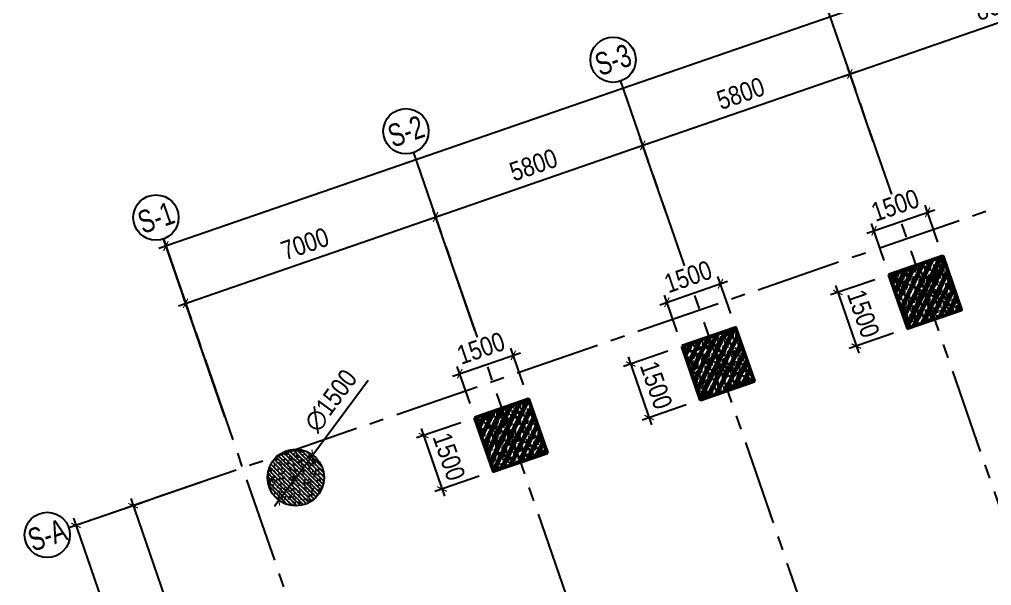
# Model space of a CAD drawing. Header units: millimetres. Extents: x -1534340 to 1713810, y -1348191 to 1114081.
# Drawn here: x 867665 to 893395, y -469148 to -454157 of the extents above; entities that cross this region are included whole.
import ezdxf
from ezdxf.enums import TextEntityAlignment as Align
from ezdxf.xclip import XClip

# ---------------------------------------------------------------- set-up
doc = ezdxf.new("R2010")
doc.units = ezdxf.units.MM
doc.header["$LTSCALE"] = 100
doc.header["$XCLIPFRAME"] = 0
doc.header["$PDMODE"] = 32
doc.header["$PDSIZE"] = 2.5
doc.linetypes.add('CENTER2', pattern=[1.125, 0.75, -0.125, 0.125, -0.125])
doc.linetypes.add('Xref_ST_MBDV Cot vach 30.7.2022$0$DASHDOT', pattern=[1, 0.5, -0.25, 0, -0.25])
for name, color, linetype in [('ccu11-Manh', 8, 'Continuous'), ('ccu12-Hatch', 250, 'Continuous'), ('ccu12-Truc', 13, 'CENTER2'), ('KC-Betong', 6, 'Continuous'), ('KC2-DIM', 251, 'Continuous'), ('KT-Dim', 8, 'Continuous'), ('Xref_ST_MBDV Cot vach 30.7.2022$0$Xref_ST_MBDV Cot vach 30.7.2022|Xref_ST_MBDV Cot vach 30.7.2022|Xref_ST_MBDV Cot vach 30.7.2022|Xref_ST_MBDV Cot vach 30.7.2022|A-WALL-PATT', 251, 'Continuous'), ('Xref_ST_MBDV Cot vach 30.7.2022$0$Xref_ST_MBDV Cot vach 30.7.2022|Xref_ST_MBDV Cot vach 30.7.2022|Xref_ST_MBDV Cot vach 30.7.2022|Xref_ST_MBDV Cot vach 30.7.2022|Site_plot line', 1, 'Xref_ST_MBDV Cot vach 30.7.2022$0$DASHDOT'), ('Xref_ST_MBDV Cot vach 30.7.2022|Xref_ST_MBDV Cot vach 30.7.2022|Xref_ST_MBDV Cot vach 30.7.2022|Xref_ST_MBDV Cot vach 30.7.2022|A-GRID-SYM', 50, 'Continuous')]:
    doc.layers.add(name, color=color, linetype=linetype)
doc.layers.add('KT-Net cot vach', color=6, linetype='Continuous', lineweight=50)
doc.styles.add('Arial Narrow', font='ARIALN.TTF')
doc.styles.add('HBA-Text', font='GOTHIC.TTF')
doc.dimstyles.new('ccu12-200', dxfattribs={"dimscale": 200, "dimtxt": 2.5, "dimasz": 1, "dimexe": 1, "dimexo": 2, "dimgap": 1, "dimtad": 1, "dimdec": 0, "dimrnd": 5, "dimdsep": 46, "dimtxsty": 'Arial Narrow', "dimblk": 'ARCHTICK', "dimcen": -1, "dimdle": 1, "dimclrd": 256, "dimclre": 256, "dimclrt": 3, "dimadec": 0, "dimazin": 2, "dimtfac": 0.1, "dimtdec": 0, "dimtmove": 0, "dimatfit": 1, "dimldrblk": 'ARCHTICK', "dimfxl": 1, "dimtvp": 0.8333333333333334, "dimtolj": 1, "dimtzin": 12, "dimarcsym": 0})
pattern_1 = [(49.99999999999999, (550, -550), (286.9040730403014, -25.10085399303804), [30, -330]), (355, (550, -550), (-55.50053344520001, 300.8768534800047), [24, -264]), (100.4514, (573.908672, -552.091736), (231.4037526856086, 275.7758168243814), [25.496076, -280.4568448]), (46.18420000000001, (550, -470), (426.8964194502578, -66.20760573160723), [45, -495]), (96.6356, (585.574698, -475.5173228), (373.8650822194813, 389.6471483601767), [38.2441152, -420.6852]), (351.1842, (550, -470), (373.8647780534509, 389.6474403701299), [36, -396]), (21, (590, -490), (238.7628208473847, -161.0475562661355), [30, -330]), (326.0000000000001, (590, -490), (97.32613276863269, 290.0600180187412), [24, -264]), (71.4514, (609.8968932, -503.4206424), (336.089051432596, 129.012198683981), [25.496076, -280.4568448]), (37.50000000000001, (550, -550), (4.863942126916267, 133.1575415325246), [0, -260.8, 0, -268, 0, -265]), (7.499999999999999, (550, -550), (105.2278149768594, 157.7646847529441), [0, -152.8, 0, -254.8, 0, -101]), (327.5, (460.8, -550), (213.5289744689636, -9.021948693751902), [0, -100, 0, -312, 0, -414]), (317.5, (420.8, -550), (233.2744677369545, 40.04199293292709), [0, -130, 0, -207.2, 0, -294]), (45, (550, -550), (-120.2081528017131, 120.2081528017131), []), (45, (550, -501), (-120.2081528017131, 120.2081528017131), [])]

# ---------------------------------------------------------------- blocks, each defined once
blk = doc.blocks.new('Xref_ST_MBDV Cot vach 30.7.2022$0$Tuong Vay01-flat-1')
at = {"layer": 'Xref_ST_MBDV Cot vach 30.7.2022$0$Xref_ST_MBDV Cot vach 30.7.2022|Xref_ST_MBDV Cot vach 30.7.2022|Xref_ST_MBDV Cot vach 30.7.2022|Xref_ST_MBDV Cot vach 30.7.2022|A-WALL-PATT'}
h = blk.add_hatch(dxfattribs=at)
h.set_pattern_fill('ACET-2D-VATLIEU04', color=256, scale=50, pattern_type=2)
h.set_pattern_definition([(49.99999999999999, (-11139561.83942936, -1407213.44759845), (-225.902473859489, 189.5546824974008), [37.49999998626113, -412.4999998488724]), (355, (-11139561.83942936, -1407213.44759845), (32.12721218541265, 367.2157156157773), [29.99999999490911, -329.9999999440002]), (100.4514, (-11139531.95358936, -1407216.06226845), (-341.2315265778452, -62.9441868767608), [31.87009499667636, -350.57105596344]), (46.18420000000001, (-11139561.83942936, -1407113.44759845), (-319.1804974675179, 306.2520974436775), [56.24999996954708, -618.749999665018]), (96.6356, (-11139517.37105686, -1407120.34425195), (-516.9959221575409, -60.14402179722674), [47.80514400473094, -525.8565000520404]), (351.1842, (-11139561.83942936, -1407113.44759845), (84.74077420309186, 546.3954293043353), [45.00000000792112, -495.0000000871323]), (21, (-11139511.83942936, -1407138.44759845), (-105.6808218676597, 275.3079533968121), [37.49999999934682, -412.499999992815]), (326.0000000000001, (-11139511.83942936, -1407138.44759845), (206.1288045682013, 305.5985201385338), [30.00000001746614, -330.0000001921275]), (71.4514, (-11139486.96831286, -1407155.22340145), (-328.9637652803212, 110.3801005582791), [31.87009499870726, -350.5710559857798]), (37.50000000000001, (-11139561.83942936, -1407213.44759845), (-78.13452938385308, 101.8269011885859), [0, -325.9999998517854, 0, -334.9999998476936, 0, -331.2499998493985]), (7.499999999999999, (-11139561.83942936, -1407213.44759845), (-23.27934638224542, 176.8241910238285), [0, -191.0000000278261, 0, -318.5000000464012, 0, -126.2500000183929]), (327.5, (-11139673.33942936, -1407213.44759845), (71.94441751949489, 112.9301145330537), [0, -125.0000000614986, 0, -390.0000001918756, 0, -517.5000002546042]), (317.5, (-11139723.33942936, -1407213.44759845), (158.0205495897681, 172.4491691102739), [0, -162.4999999478019, 0, -258.9999999168043, 0, -367.4999998819521]), (45, (-11139561.83942936, -1407213.44759845), (-150.2601910028607, 150.2601910026278), []), (45, (-11139561.83942936, -1407152.19759845), (-150.2601910028607, 150.2601910026278), [])])
h.paths.add_polyline_path([(-82665.42454257607, -118500.0088302612), (-81837.41861176863, -121132.0343658989), (-80902.71611081436, -123728.0834242017), (-79862.87874617614, -126283.8385967175), (-78719.63840653747, -128795.0430432414), (-77474.89874527603, -131257.5152608277), (-76130.7324262727, -133667.1548922951), (-74689.37767251953, -136019.9495540815), (-73153.2345392555, -138311.981517314), (-71524.86091735773, -140539.4342316107), (-69806.96827445179, -142698.5986796832), (-68002.4171395041, -144785.8795539467), (-66114.21234000102, -146797.8012427511), (-64145.497998368, -148731.0136179249), (-62099.55229647644, -150582.2976132843), (-59979.78201714717, -152348.5705846979), (-57789.71687134914, -154026.8914431464), (-55533.00362077914, -155614.4655520306), (-53213.40000534989, -157108.6493807235), (-50834.76848621853, -158506.954906286), (-48401.06981415115, -159807.0537564463), (-45916.35643433966, -161006.7810866404), (-43384.76573854871, -162104.1391847725), (-40810.51317570359, -163097.3007977149), (-38197.88523275405, -163984.6121738681), (-35551.23229684308, -164764.5958169776), (-32874.96141154505, -165435.9529462866), (-30173.5289383363, -165997.5656592443), (-27451.44813587703, -166448.4963081502), (-24701.85157574899, -166789.3238736566), (-4396.734290909022, -168938.2567786218), (36420.01678077132, -167648.2249503911), (41836.4863632936, -160718.6374020646), (12445.38596707024, -24367.66042796941), (8472.910947457654, -9248.974452903174), (-4718.707271176856, -5521.400683149928), (-10557.45827306993, -9946.818014640827), (-34021.18647153303, -27848.24941525888), (-39776.65152562223, -32008.57135346811), (-41248.85870469548, -35293.77142358455), (-45787.31564925052, -38574.38242801698), (-49368.4870454669, -38942.00303377653), (-57644.18705056235, -44924.06981060421), (-59844.65461433306, -46601.45355761005), (-61968.93197572604, -48362.30333496258), (-64019.60134904832, -50208.3517090485), (-65993.2459566202, -52136.53199238679), (-67886.59205765836, -54143.61763671576), (-69696.47008413821, -56226.27801198442), (-71419.8706161473, -58381.05012253253), (-73053.93764149398, -60604.33085121214), (-74595.93274202198, -62892.42844269238), (-76043.29574720934, -65241.53179885377), (-77393.615911806, -67647.72832025355), (-78644.64476583898, -70107.01135663176), (-79794.29917307012, -72615.28586126259), (-80840.66479975358, -75168.37520986283), (-81781.99930225872, -77762.02815519366), (-82616.73522835784, -80391.9259061541), (-83343.48262714595, -83053.68931881292), (-83961.03136360087, -85742.88618860021), (-84468.3531336058, -88455.03863057657), (-84864.60300002433, -91185.62932156771), (-85149.1148865223, -93930.11565387133), (-85321.41487544402, -96683.60341540864), (-85381.30445068702, -99529.50948559865), (-85328.50406530127, -102200.8374458619), (-85163.21024433896, -104955.3926120612), (-84885.69993967563, -107700.5945179402), (-84496.42936686985, -110432.1923394061), (-83996.04728951491, -113145.6335586284), (-83385.3738030456, -115836.3975027683)], flags=16)
h.paths.add_polyline_path([(-83625.45879450254, -118780.6341908188), (-82785.20518665202, -121451.592054751), (-81836.67593448795, -124086.0436255364), (-80781.45706173405, -126679.6041032514), (-79621.30565389246, -129227.9548506811), (-78358.15352366865, -131726.8525110248), (-76994.10399421491, -134172.1360737709), (-75531.42839684151, -136559.7338032422), (-73972.56228888594, -138885.6700187323), (-72320.10139823705, -141146.0717144171), (-70576.79730102606, -143337.1750085717), (-68745.55283991061, -145455.3314108832), (-66829.41729043424, -147497.0138977058), (-64831.58128353581, -149458.8227850739), (-62755.37149274349, -151337.4913895966), (-60604.24509477988, -153129.8914679771), (-58381.7840128839, -154833.0384259534), (-56091.68895242736, -156444.0962880657), (-53737.77323871478, -157960.3824199464), (-51323.95646727085, -159379.3719952791), (-48854.25797718205, -160698.7021999834), (-46332.79015832208, -161916.1761666269), (-43763.75160367042, -163029.7666325136), (-41151.42011806555, -164037.6193153583), (-38500.14559506811, -164938.0560009221), (-35814.34277378954, -165729.5773374715), (-33098.48388773762, -166410.8653324069), (-30357.09121792205, -166980.7855469028), (-27594.72956264392, -167438.3889849058), (-24815.98988816142, -167782.8289991841), (-4433.735052675009, -169939.9255319908), (36919.56229590811, -168632.9359166666), (42912.68845487945, -160965.5998827359), (13418.22973546013, -24135.12373521132), (9294.838300889242, -8442.070929647249), (-4925.935208282433, -4423.687328800617), (-11162.76267831214, -9150.82235655561), (-34617.47974592447, -27045.37879939191), (-40579.63196872547, -31355.10398377781), (-42051.83914779872, -34640.30405389448), (-46155.98199344426, -37606.97231750819), (-49737.15338966064, -37974.59292326774), (-58240.31235744618, -44121.0777798905), (-60467.11885703541, -45818.53930653841), (-62622.81900685839, -47605.43596977205), (-64703.8232677374, -49478.79233927629), (-66706.66158131324, -51435.49383058609), (-68628.013630962, -53472.26783320424), (-70464.66541309468, -55585.73726807744), (-72213.55809716694, -57772.38228180911), (-73871.79587351345, -60028.54927773564), (-75436.60120790266, -62350.49395546387), (-76905.37393212318, -64734.34577669739), (-78275.66833624989, -67176.13529814105), (-79545.20269040763, -69671.7966022063), (-80711.86304414831, -72217.17406733404), (-81773.70674647763, -74808.02928769216), (-82728.96568063274, -77440.04813065287), (-83576.04920824617, -80108.84792049509), (-84313.5468179807, -82809.98473610263), (-84940.23047422245, -85538.9608107484), (-85455.05666192248, -88291.23202148662), (-85857.16812421381, -91062.21545574092), (-86145.88844638877, -93847.29761108034), (-86320.75738810934, -96641.83923533), (-86381.51240370423, -99528.87035845965), (-86327.91179009154, -102240.684236032), (-86160.19218073785, -105035.6641918905), (-85878.57688103244, -107821.473743778), (-85483.548480995, -110593.4755141111), (-84975.76463904232, -113347.0545681345), (-84356.0573821161, -116077.6233250971)])
at = {"layer": 'Xref_ST_MBDV Cot vach 30.7.2022$0$Xref_ST_MBDV Cot vach 30.7.2022|Xref_ST_MBDV Cot vach 30.7.2022|Xref_ST_MBDV Cot vach 30.7.2022|Xref_ST_MBDV Cot vach 30.7.2022|Site_plot line', "ltscale": 5000}
blk.add_arc((-17764.15298610739, -99528.87035845988), 69167.3594175971, 126.1463596527413, 263.7926961611879, dxfattribs=at)
blk = doc.blocks.new('_ARCHTICK')
at = {"color": 0, "linetype": 'ByBlock', "const_width": 0.15}
blk.add_lwpolyline([(-0.5, -0.5), (0.5, 0.5)], dxfattribs=at)
blk = doc.blocks.new('*D1139')
at = {"layer": 'Defpoints', "color": 0, "transparency": 16777216}
for p in [(308278.6622819378, -57855.77754066591, 5.460132575568766e-05), (312200.1974805765, -66552.32350938719, 5.460132620688229e-05), (309168.2030321748, -67599.11391978765)]:
    blk.add_point(p, dxfattribs=at)
at = {"layer": 'KT-Dim', "lineweight": -2, "transparency": 16777216}
for p, q in [((307900.5621193, -57986.31591438515), (305878.8043469948, -58684.32400253227)), ((306002.5852414542, -58430.00473435377), (309233.4722190344, -67788.1640011066)), ((311822.0973179388, -66682.86188310647), (308979.1529508558, -67664.3831066473))]:
    blk.add_line(p, q, dxfattribs=at)
at = {"layer": 'KT-Dim', "lineweight": -2, "transparency": 16777216, "xscale": 200, "yscale": 200, "zscale": 200}
for p, rotation in [((306067.8544283138, -58619.05481567266), 109.0471379636341), ((309168.2030321748, -67599.11391978769), 289.0471379636341)]:
    blk.add_blockref('_ARCHTICK', p, dxfattribs=dict(at, rotation=rotation))
at = {"layer": 'KT-Dim', "color": 3, "transparency": 16777216, "insert": (308048.3884736832, -62960.50347151785), "char_height": 500, "attachment_point": 5, "rotation": 289.0471379636341, "style": 'Arial Narrow'}
blk.add_mtext('\\A1;9500', dxfattribs=at)
blk = doc.blocks.new('GRID-SYM-flat-103')
at = {"layer": 'Xref_ST_MBDV Cot vach 30.7.2022|Xref_ST_MBDV Cot vach 30.7.2022|Xref_ST_MBDV Cot vach 30.7.2022|Xref_ST_MBDV Cot vach 30.7.2022|A-GRID-SYM'}
blk.add_circle((7.814746150539778e-20, 1.307624847908942e-17, 4.374695749536969e-07), 900.0000000000003, dxfattribs=at)
at = {"layer": 'Xref_ST_MBDV Cot vach 30.7.2022|Xref_ST_MBDV Cot vach 30.7.2022|Xref_ST_MBDV Cot vach 30.7.2022|Xref_ST_MBDV Cot vach 30.7.2022|A-GRID-SYM', "style": 'HBA-Text'}
blk.add_attdef('GRID', text='', height=900.0000000000003, rotation=19.04713795291325, dxfattribs=at).set_placement((7.814746150539778e-20, 1.307624847908942e-17, 4.374695749536969e-07), align=Align.MIDDLE_CENTER)
blk = doc.blocks.new('*D1109')
at = {"layer": 'Defpoints', "color": 0, "transparency": 16777216}
for p in [(306860.7866720461, -58345.29644211306, 5.460132575568766e-05), (323836.0342480004, -104142.8937520662), (320490.9259154556, -105297.7861451259)]:
    blk.add_point(p, dxfattribs=at)
at = {"layer": 'KT-Dim', "lineweight": -2, "transparency": 16777216}
for p, q in [((306482.6865094082, -58475.83481583229), (304366.4036964468, -59206.47749740814)), ((304490.1845909061, -58952.15822922964), (320556.1951023153, -105486.8362264449)), ((323457.9340853626, -104273.4321257854), (320301.8758341367, -105363.0553319856))]:
    blk.add_line(p, q, dxfattribs=at)
at = {"layer": 'KT-Dim', "lineweight": -2, "transparency": 16777216, "xscale": 200, "yscale": 200, "zscale": 200}
for p, rotation in [((304555.4537777657, -59141.20831054852), 109.0471379636341), ((320490.9259154556, -105297.7861451259), 289.0471379636341)]:
    blk.add_blockref('_ARCHTICK', p, dxfattribs=dict(at, rotation=rotation))
at = {"layer": 'KT-Dim', "color": 3, "transparency": 16777216, "insert": (312953.5495900496, -82070.9163316249), "char_height": 500, "attachment_point": 5, "rotation": 289.0471379636341, "style": 'Arial Narrow'}
blk.add_mtext('\\A1;48830', dxfattribs=at)
blk = doc.blocks.new('*D1113')
at = {"layer": 'Defpoints', "color": 0, "transparency": 16777216}
for p in [(314072.7511054397, -50971.46038248895), (315242.5389979252, -54359.71304566249), (308625.786151832, -56644.13458594674)]:
    blk.add_point(p, dxfattribs=at)
at = {"layer": 'KT-Dim', "lineweight": -2, "transparency": 16777216}
for p, q in [((307266.9481779591, -53321.1511094352), (314261.8011867585, -50906.19119562945)), ((315112.0006242059, -53981.61288302481), (314007.48191858, -50782.41030117015)), ((308495.2477781127, -56266.03442330906), (307390.7290724184, -53066.83184125667))]:
    blk.add_line(p, q, dxfattribs=at)
at = {"layer": 'KT-Dim', "lineweight": -2, "transparency": 16777216, "xscale": 200, "yscale": 200, "zscale": 200}
for p, rotation in [((314072.7511054396, -50971.46038248907), 19.04713796363416), ((307455.9982592781, -53255.88192257559), 199.0471379636342)]:
    blk.add_blockref('_ARCHTICK', p, dxfattribs=dict(at, rotation=rotation))
at = {"layer": 'KT-Dim', "color": 3, "transparency": 16777216, "insert": (310615.7937861465, -51683.31140909337), "char_height": 500, "attachment_point": 5, "rotation": 19.047137963634164, "style": 'Arial Narrow'}
blk.add_mtext('\\A1;7000', dxfattribs=at)
blk = doc.blocks.new('*D1114')
at = {"layer": 'Defpoints', "color": 0, "transparency": 16777216}
for p in [(319555.2034636395, -49078.65396357753), (320302.8164631628, -51244.09075167371), (315242.5389979252, -54359.71304566249)]:
    blk.add_point(p, dxfattribs=at)
at = {"layer": 'KT-Dim', "lineweight": -2, "transparency": 16777216}
for p, q in [((313883.701024121, -51036.72956934935), (319744.2535449584, -49013.38477671806)), ((320172.2780894435, -50865.99058903602), (319489.9342767798, -48889.60388225876)), ((315112.0006242059, -53981.61288302481), (314007.4819185802, -50782.41030117082))]:
    blk.add_line(p, q, dxfattribs=at)
at = {"layer": 'KT-Dim', "lineweight": -2, "transparency": 16777216, "xscale": 200, "yscale": 200, "zscale": 200}
for p, rotation in [((319555.2034636395, -49078.65396357767), 19.04713796363416), ((314072.7511054398, -50971.46038248973), 199.0471379636342)]:
    blk.add_blockref('_ARCHTICK', p, dxfattribs=dict(at, rotation=rotation))
at = {"layer": 'KT-Dim', "color": 3, "transparency": 16777216, "insert": (316665.3963883274, -49594.69742959474), "char_height": 500, "attachment_point": 5, "rotation": 19.047137963634164, "style": 'Arial Narrow'}
blk.add_mtext('\\A1;5800', dxfattribs=at)
blk = doc.blocks.new('*D1115')
at = {"layer": 'Defpoints', "color": 0, "transparency": 16777216}
for p in [(325037.6558218877, -47185.84754464896), (325785.2688217285, -49351.28433366482), (320302.8164631628, -51244.09075167371)]:
    blk.add_point(p, dxfattribs=at)
at = {"layer": 'KT-Dim', "lineweight": -2, "transparency": 16777216}
for p, q in [((325654.7304480092, -48973.18417102714), (324972.3866350281, -46996.79746333019)), ((319366.1533823206, -49143.92315043752), (325226.7059032065, -47120.57835778946)), ((320172.2780894435, -50865.99058903602), (319489.9342767799, -48889.60388225902))]:
    blk.add_line(p, q, dxfattribs=at)
at = {"layer": 'KT-Dim', "lineweight": -2, "transparency": 16777216, "xscale": 200, "yscale": 200, "zscale": 200}
for p, rotation in [((325037.6558218877, -47185.84754464908), 19.04713796363416), ((319555.2034636395, -49078.6539635779), 199.0471379636342)]:
    blk.add_blockref('_ARCHTICK', p, dxfattribs=dict(at, rotation=rotation))
at = {"layer": 'KT-Dim', "color": 3, "transparency": 16777216, "insert": (322147.8487465513, -47701.89101067456), "char_height": 500, "attachment_point": 5, "rotation": 19.047137963634164, "style": 'Arial Narrow'}
blk.add_mtext('\\A1;5800', dxfattribs=at)
blk = doc.blocks.new('*D1116')
at = {"layer": 'Defpoints', "color": 0, "transparency": 16777216}
for p in [(333214.0718389305, -44362.95521297024), (333961.684839245, -46528.39200335834), (325785.2688217285, -49351.28433366482)]:
    blk.add_point(p, dxfattribs=at)
at = {"layer": 'KT-Dim', "lineweight": -2, "transparency": 16777216}
for p, q in [((333831.1464655257, -46150.29184072066), (333148.8026520708, -44173.90513165147)), ((324848.6057405687, -47251.11673150846), (333403.1219202494, -44297.68602611076)), ((325654.7304480092, -48973.18417102714), (324972.3866350279, -46996.79746332993))]:
    blk.add_line(p, q, dxfattribs=at)
at = {"layer": 'KT-Dim', "lineweight": -2, "transparency": 16777216, "xscale": 200, "yscale": 200, "zscale": 200}
for p, rotation in [((333214.0718389304, -44362.95521297038), 19.04713796363416), ((325037.6558218876, -47185.84754464884), 199.0471379636342)]:
    blk.add_blockref('_ARCHTICK', p, dxfattribs=dict(at, rotation=rotation))
at = {"layer": 'KT-Dim', "color": 3, "transparency": 16777216, "insert": (328977.2829341967, -45344.04163537067), "char_height": 500, "attachment_point": 5, "rotation": 19.047137963634164, "style": 'Arial Narrow'}
blk.add_mtext('\\A1;8650', dxfattribs=at)
blk = doc.blocks.new('*D1123')
at = {"layer": 'Defpoints', "color": 0, "transparency": 16777216}
for p in [(363163.4852022186, -37115.10992757118), (306934.025148161, -51743.49375239977), (308410.2467223766, -56019.1817027683, 4.862310228169464e-05)]:
    blk.add_point(p, dxfattribs=at)
at = {"layer": 'KT-Dim', "lineweight": -2, "transparency": 16777216}
for p, q in [((363032.9430114967, -36737.01108276802), (361621.9925326421, -32650.37255480104)), ((361876.3130504046, -32774.15088184166), (306744.9757257595, -51808.76484776073)), ((308279.7045316547, -55641.08285796513), (306868.7540528001, -51554.44432999818))]:
    blk.add_line(p, q, dxfattribs=at)
at = {"layer": 'KT-Dim', "lineweight": -2, "transparency": 16777216, "xscale": 200, "yscale": 200, "zscale": 200}
for p, rotation in [((361687.263628003, -32839.42197720263), 19.0477163778953), ((306934.025148161, -51743.49375239977), 199.0477163778953)]:
    blk.add_blockref('_ARCHTICK', p, dxfattribs=dict(at, rotation=rotation))
at = {"layer": 'KT-Dim', "color": 3, "transparency": 16777216, "insert": (334162.0591472953, -41861.09962134298), "char_height": 500, "attachment_point": 5, "rotation": 19.047716377895316, "style": 'Arial Narrow'}
blk.add_mtext('\\A1;57925', dxfattribs=at)
blk = doc.blocks.new('*U161')
h = blk.add_hatch()
h.set_pattern_fill('VATLIEU04', color=250, scale=40, style=0, pattern_type=2)
h.set_pattern_definition(pattern_1)
h.paths.add_polyline_path([(-475, 475), (1025, 475), (1025, -1025), (-475, -1025)])
at = {"color": 6, "ltscale": 0.25}
blk.add_lwpolyline([(-475, 475), (1025, 475), (1025, -1025), (-475, -1025)], close=True, dxfattribs=at)
at = {"layer": 'Defpoints', "linetype": 'ByBlock', "ltscale": 30}
for p, q in [((1025, 475), (-475, -1025)), ((-475, 475), (1025, -1025))]:
    blk.add_line(p, q, dxfattribs=at)
blk = doc.blocks.new('*U158')
h = blk.add_hatch()
h.set_pattern_fill('VATLIEU04', color=250, scale=40, style=0, pattern_type=2)
h.set_pattern_definition(pattern_1)
h.paths.add_polyline_path([(-475, 475), (1025, 475), (1025, -1025), (-475, -1025)])
at = {"color": 6, "ltscale": 0.25}
blk.add_lwpolyline([(-475, 475), (1025, 475), (1025, -1025), (-475, -1025)], close=True, dxfattribs=at)
at = {"layer": 'Defpoints', "linetype": 'ByBlock', "ltscale": 30}
for p, q in [((1025, 475), (-475, -1025)), ((-475, 475), (1025, -1025))]:
    blk.add_line(p, q, dxfattribs=at)
blk = doc.blocks.new('*U159')
h = blk.add_hatch()
h.set_pattern_fill('VATLIEU04', color=250, scale=40, style=0, pattern_type=2)
h.set_pattern_definition(pattern_1)
h.paths.add_polyline_path([(-475, 475), (1025, 475), (1025, -1025), (-475, -1025)])
at = {"color": 6, "ltscale": 0.25}
blk.add_lwpolyline([(-475, 475), (1025, 475), (1025, -1025), (-475, -1025)], close=True, dxfattribs=at)
at = {"layer": 'Defpoints', "linetype": 'ByBlock', "ltscale": 30}
for p, q in [((1025, 475), (-475, -1025)), ((-475, 475), (1025, -1025))]:
    blk.add_line(p, q, dxfattribs=at)
blk = doc.blocks.new('MBDV-B1-T1-PN')
at = {"layer": 'ccu12-Hatch', "ltscale": 0.5}
h = blk.add_hatch(dxfattribs=at)
h.set_pattern_fill('BETONG', color=256, scale=50, angle=90, pattern_type=2)
h.set_pattern_definition([(90, (-726123.6366149362, 332547.4683817135), (-259.8076212, 1.59086285848334e-14), [6.25, -143.75]), (90, (-726134.4619324862, 332547.4683817135), (-259.8076212, 1.59086285848334e-14), [6.25, -143.75]), (210, (-726123.6366149362, 332547.4683817135), (129.9038105999999, -225.0000000560045), [6.25, -143.75]), (210, (-726129.0492737362, 332556.8433817135), (129.9038105999999, -225.0000000560045), [6.25, -143.75]), (90, (-726253.5404255362, 332622.4683817135), (-259.8076212, 1.59086285848334e-14), [6.25, -143.75]), (90, (-726264.3657430862, 332622.4683817135), (-259.8076212, 1.59086285848334e-14), [6.25, -143.75]), (210, (-726253.5404255362, 332622.4683817135), (129.9038105999999, -225.0000000560045), [6.25, -143.75]), (210, (-726258.9530843361, 332631.8433817135), (129.9038105999999, -225.0000000560045), [6.25, -143.75]), (150, (-726123.6366149362, 332553.7183817135), (-129.9038106, -225.0000000560045), [6.25, -143.75]), (150, (-726129.0492737362, 332544.3433817135), (-129.9038106, -225.0000000560045), [6.25, -143.75]), (150, (-725993.7328043361, 332628.7183817135), (-129.9038106, -225.0000000560045), [6.25, -143.75]), (150, (-725999.1454631361, 332619.3433817135), (-129.9038106, -225.0000000560045), [6.25, -143.75]), (135, (-726123.6366149362, 332547.4683817135), (-53.03300858899107, -53.03300858899107), []), (140, (-726123.6366149362, 332547.4683817135), (31.37606749129758, 358.6300913003767), [37.5, -412.5]), (85.00000000000001, (-726123.6366149362, 332547.4683817135), (-376.0960668500059, -69.37566680649998), [30, -330]), (190.4514, (-726121.0219449361, 332577.3542217135), (-344.7197710304768, 289.2546908570108), [31.870095, -350.571056]), (136.1842, (-726223.6366149362, 332547.4683817135), (82.75950716450907, 533.6205243128222), [56.24999999999997, -618.7499999999995]), (186.6356, (-726216.7399614361, 332591.9367542135), (-487.0589354502208, 467.3313527743517), [47.805144, -525.8565]), (81.18420000000005, (-726223.6366149362, 332547.4683817135), (-487.0593004626622, 467.3309725668137), [45, -495]), (111, (-726198.6366149362, 332597.4683817135), (201.3094453326694, 298.4535260592309), [37.5, -412.5]), (56.00000000000004, (-726198.6366149362, 332597.4683817135), (-362.5750225234265, 121.6576659607909), [30, -330]), (161.4514, (-726181.8608119362, 332622.3394982135), (-161.2652483549762, 420.111314290745), [31.87009499999999, -350.5710559999998]), (127.5, (-726123.6366149362, 332547.4683817135), (-166.4469269156558, 6.079927658645344), [0, -326, 0, -335, 0, -331.25]), (97.49999999999996, (-726123.6366149362, 332547.4683817135), (-197.2058559411801, 131.5347687210743), [0, -191, 0, -318.5, 0, -126.25]), (57.49999999999999, (-726123.6366149362, 332435.9683817135), (11.27743586718989, 266.9112180862045), [0, -124.9999999999999, 0, -389.9999999999998, 0, -517.4999999999995]), (47.5, (-726123.6366149362, 332385.9683817135), (-50.05249116615884, 291.5930846711931), [0, -162.5, 0, -259, 0, -367.5])])
edge = h.paths.add_edge_path()
edge.add_arc((1410.005013144342, -253.7425019059447), 750, 0, 360)
at = {"layer": 'KC-Betong', "ltscale": 0.5}
blk.add_circle((1410.005013144342, -253.7425019059447, -4.45853799861673e-05), 750, dxfattribs=at)
at = {"layer": 'KT-Net cot vach', "rotation": 19.04713795399666}
for name, p in [('*U159', (17721.48730440694, 4822.357944610761)), ('*U158', (12239.0349454463, 2929.551524406183, -5.460167979304265e-05)), ('*U161', (6756.582588377176, 1036.745105400332))]:
    blk.add_blockref(name, p, dxfattribs=at)
blk = doc.blocks.new('*D1102')
at = {"layer": 'Defpoints', "color": 0, "ltscale": 0.5, "transparency": 16777216}
for p in [(881139.2181559068, -464214.4955958588), (879721.3425459326, -464704.0144970673)]:
    blk.add_point(p, dxfattribs=at)
at = {"layer": 'KC2-DIM', "lineweight": -2, "ltscale": 0.5, "transparency": 16777216}
for p, q in [((881008.6797822511, -463836.395433199), (880671.646070254, -462860.1882248565)), ((879129.9895657778, -463604.0263942227), (880925.9653384117, -462983.9691193586)), ((879590.804172277, -464325.9143344075), (879253.7704602799, -463349.707126065))]:
    blk.add_line(p, q, dxfattribs=at)
at = {"layer": 'KC2-DIM', "lineweight": -2, "ltscale": 0.5, "transparency": 16777216, "xscale": 200, "yscale": 200, "zscale": 200}
for p, rotation in [((880736.9152570819, -463049.2383061864), 19.04713795399314), ((879319.0396471077, -463538.7572073949), 199.0471379539931)]:
    blk.add_blockref('_ARCHTICK', p, dxfattribs=dict(at, rotation=rotation))
at = {"layer": 'KC2-DIM', "color": 3, "ltscale": 0.5, "transparency": 16777216, "insert": (879879.3965559549, -462863.6380133266), "char_height": 500, "attachment_point": 5, "rotation": 19.04713795399314, "style": 'Arial Narrow', "bg_fill": 3, "box_fill_scale": 1.1, "bg_fill_color": 256, "bg_fill_true_color": 13158600, "bg_fill_transparency": 0}
blk.add_mtext('\\A1;1500', dxfattribs=at)
at = {"layer": 'Defpoints', "color": 0, "ltscale": 0.5, "transparency": 16777216}
blk.add_point((880736.9152570819, -463049.2383061864), dxfattribs=at)
blk = doc.blocks.new('*D1068')
at = {"layer": 'Defpoints', "color": 0, "ltscale": 0.5, "transparency": 16777216}
for p in [(879721.3425459326, -464704.0144970674), (880210.8614471412, -466121.8901070416)]:
    blk.add_point(p, dxfattribs=at)
at = {"layer": 'KC2-DIM', "lineweight": -2, "ltscale": 0.5, "transparency": 16777216}
for p, q in [((879343.2423832729, -464834.5528707231), (878171.3167057376, -465239.1580179796)), ((878295.0976002397, -464984.8387498219), (878915.1548751038, -466780.8145224559)), ((879832.7612844814, -466252.4284806972), (878660.8356069461, -466657.0336279538))]:
    blk.add_line(p, q, dxfattribs=at)
at = {"layer": 'KC2-DIM', "lineweight": -2, "ltscale": 0.5, "transparency": 16777216, "xscale": 200, "yscale": 200, "zscale": 200}
for p, rotation in [((878360.3667870675, -465173.8888311518), 109.0471379539931), ((878849.885688276, -466591.764441126), 289.0471379539931)]:
    blk.add_blockref('_ARCHTICK', p, dxfattribs=dict(at, rotation=rotation))
at = {"layer": 'KC2-DIM', "color": 3, "ltscale": 0.5, "transparency": 16777216, "insert": (879035.4859811357, -465734.245739999), "char_height": 500, "attachment_point": 5, "rotation": 289.0471379539931, "style": 'Arial Narrow', "bg_fill": 3, "box_fill_scale": 1.1, "bg_fill_color": 256, "bg_fill_true_color": 13158600, "bg_fill_transparency": 0}
blk.add_mtext('\\A1;1500', dxfattribs=at)
at = {"layer": 'Defpoints', "color": 0, "ltscale": 0.5, "transparency": 16777216}
blk.add_point((878849.885688276, -466591.764441126), dxfattribs=at)
blk = doc.blocks.new('*D1069')
at = {"layer": 'Defpoints', "color": 0, "ltscale": 0.5, "transparency": 16777216}
for p in [(886621.6705134438, -462321.6891782075), (885203.7949034696, -462811.2080794161)]:
    blk.add_point(p, dxfattribs=at)
at = {"layer": 'KC2-DIM', "lineweight": -2, "ltscale": 0.5, "transparency": 16777216}
for p, q in [((886491.1321397881, -461943.5890155478), (886154.0984277909, -460967.381807205)), ((884612.4419233147, -461711.2199765712), (886408.4176959486, -461091.1627017071)), ((885073.256529814, -462433.1079167563), (884736.2228178168, -461456.9007084136))]:
    blk.add_line(p, q, dxfattribs=at)
at = {"layer": 'KC2-DIM', "lineweight": -2, "ltscale": 0.5, "transparency": 16777216, "xscale": 200, "yscale": 200, "zscale": 200}
for p, rotation in [((886219.3676146187, -461156.4318885349), 19.04713795399314), ((884801.4920046446, -461645.9507897435), 199.0471379539931)]:
    blk.add_blockref('_ARCHTICK', p, dxfattribs=dict(at, rotation=rotation))
at = {"layer": 'KC2-DIM', "color": 3, "ltscale": 0.5, "transparency": 16777216, "insert": (885361.8489134917, -460970.8315956751), "char_height": 500, "attachment_point": 5, "rotation": 19.04713795399314, "style": 'Arial Narrow', "bg_fill": 3, "box_fill_scale": 1.1, "bg_fill_color": 256, "bg_fill_true_color": 13158600, "bg_fill_transparency": 0}
blk.add_mtext('\\A1;1500', dxfattribs=at)
at = {"layer": 'Defpoints', "color": 0, "ltscale": 0.5, "transparency": 16777216}
blk.add_point((886219.3676146187, -461156.4318885349), dxfattribs=at)
blk = doc.blocks.new('*D1070')
at = {"layer": 'Defpoints', "color": 0, "ltscale": 0.5, "transparency": 16777216}
for p in [(885203.7949034696, -462811.2080794161), (885693.3138046782, -464229.0836893902)]:
    blk.add_point(p, dxfattribs=at)
at = {"layer": 'KC2-DIM', "lineweight": -2, "ltscale": 0.5, "transparency": 16777216}
for p, q in [((884825.6947408098, -462941.7464530717), (883653.7690632746, -463346.3516003283)), ((883777.5499577767, -463092.0323321706), (884397.6072326407, -464888.0081048045)), ((885315.2136420184, -464359.6220630459), (884143.2879644831, -464764.2272103024))]:
    blk.add_line(p, q, dxfattribs=at)
at = {"layer": 'KC2-DIM', "lineweight": -2, "ltscale": 0.5, "transparency": 16777216, "xscale": 200, "yscale": 200, "zscale": 200}
for p, rotation in [((883842.8191446045, -463281.0824135005), 109.0471379539931), ((884332.338045813, -464698.9580234746), 289.0471379539931)]:
    blk.add_blockref('_ARCHTICK', p, dxfattribs=dict(at, rotation=rotation))
at = {"layer": 'KC2-DIM', "color": 3, "ltscale": 0.5, "transparency": 16777216, "insert": (884517.9383386727, -463841.4393223476), "char_height": 500, "attachment_point": 5, "rotation": 289.0471379539931, "style": 'Arial Narrow', "bg_fill": 3, "box_fill_scale": 1.1, "bg_fill_color": 256, "bg_fill_true_color": 13158600, "bg_fill_transparency": 0}
blk.add_mtext('\\A1;1500', dxfattribs=at)
at = {"layer": 'Defpoints', "color": 0, "ltscale": 0.5, "transparency": 16777216}
blk.add_point((884332.338045813, -464698.9580234746), dxfattribs=at)
blk = doc.blocks.new('*D1062')
at = {"layer": 'Defpoints', "color": 0, "ltscale": 0.5, "transparency": 16777216}
for p in [(892104.1228719365, -460428.8827566482), (890686.2472619624, -460918.4016578568)]:
    blk.add_point(p, dxfattribs=at)
at = {"layer": 'KC2-DIM', "lineweight": -2, "ltscale": 0.5, "transparency": 16777216}
for p, q in [((890094.8942818076, -459818.4135550117), (891890.8700544415, -459198.3562801476)), ((891973.584498281, -460050.7825939885), (891636.5507862838, -459074.5753856455)), ((890555.7088883069, -460540.301495197), (890218.6751763097, -459564.094286854))]:
    blk.add_line(p, q, dxfattribs=at)
at = {"layer": 'KC2-DIM', "lineweight": -2, "ltscale": 0.5, "transparency": 16777216, "xscale": 200, "yscale": 200, "zscale": 200}
for p, rotation in [((891701.8199731116, -459263.6254669754), 19.04713795399314), ((890283.9443631375, -459753.1443681839), 199.0471379539931)]:
    blk.add_blockref('_ARCHTICK', p, dxfattribs=dict(at, rotation=rotation))
at = {"layer": 'KC2-DIM', "color": 3, "ltscale": 0.5, "transparency": 16777216, "insert": (890844.3012719845, -459078.0251741156), "char_height": 500, "attachment_point": 5, "rotation": 19.04713795399314, "style": 'Arial Narrow', "bg_fill": 3, "box_fill_scale": 1.1, "bg_fill_color": 256, "bg_fill_true_color": 13158600, "bg_fill_transparency": 0}
blk.add_mtext('\\A1;1500', dxfattribs=at)
at = {"layer": 'Defpoints', "color": 0, "ltscale": 0.5, "transparency": 16777216}
blk.add_point((891701.8199731116, -459263.6254669754), dxfattribs=at)
blk = doc.blocks.new('*D1063')
at = {"layer": 'Defpoints', "color": 0, "ltscale": 0.5, "transparency": 16777216}
for p in [(890686.2472619624, -460918.4016578568), (891175.766163171, -462336.277267831)]:
    blk.add_point(p, dxfattribs=at)
at = {"layer": 'KC2-DIM', "lineweight": -2, "ltscale": 0.5, "transparency": 16777216}
for p, q in [((890308.1470993025, -461048.9400315124), (889136.2214217674, -461453.545178769)), ((889260.0023162696, -461199.2259106113), (889880.0595911336, -462995.2016832453)), ((890797.666000511, -462466.8156414866), (889625.7403229759, -462871.4207887431))]:
    blk.add_line(p, q, dxfattribs=at)
at = {"layer": 'KC2-DIM', "lineweight": -2, "ltscale": 0.5, "transparency": 16777216, "xscale": 200, "yscale": 200, "zscale": 200}
for p, rotation in [((889325.2715030973, -461388.2759919412), 109.0471379539931), ((889814.7904043058, -462806.1516019154), 289.0471379539931)]:
    blk.add_blockref('_ARCHTICK', p, dxfattribs=dict(at, rotation=rotation))
at = {"layer": 'KC2-DIM', "color": 3, "ltscale": 0.5, "transparency": 16777216, "insert": (890000.3906971656, -461948.6329007883), "char_height": 500, "attachment_point": 5, "rotation": 289.0471379539931, "style": 'Arial Narrow', "bg_fill": 3, "box_fill_scale": 1.1, "bg_fill_color": 256, "bg_fill_true_color": 13158600, "bg_fill_transparency": 0}
blk.add_mtext('\\A1;1500', dxfattribs=at)
at = {"layer": 'Defpoints', "color": 0, "ltscale": 0.5, "transparency": 16777216}
blk.add_point((889814.7904043058, -462806.1516019154), dxfattribs=at)
blk = doc.blocks.new('*D1095')
at = {"layer": 'Defpoints', "color": 0, "ltscale": 0.5, "transparency": 16777216}
for p in [(875426.2341855549, -465686.586134754), (874531.3126079782, -466890.3782139719)]:
    blk.add_point(p, dxfattribs=at)
at = {"layer": 'KC2-DIM', "lineweight": -2, "ltscale": 0.5, "transparency": 16777216}
for p, q in [((875426.2341855549, -465686.586134754), (876898.1543136947, -463706.6519864524)), ((874531.3126079782, -466890.3782139719), (875426.2341855549, -465686.586134754)), ((874531.3126079782, -466890.3782139719), (874411.989730968, -467050.8838245342))]:
    blk.add_line(p, q, dxfattribs=at)
at = {"layer": 'KC2-DIM', "lineweight": -2, "ltscale": 0.5, "transparency": 16777216, "xscale": 200, "yscale": 200, "zscale": 200}
for p, rotation in [((875426.2341855549, -465686.586134754), 233.3721962865317), ((874531.3126079782, -466890.3782139719), 53.37219628653168)]:
    blk.add_blockref('_ARCHTICK', p, dxfattribs=dict(at, rotation=rotation))
at = {"layer": 'KC2-DIM', "color": 3, "ltscale": 0.5, "transparency": 16777216, "insert": (875904.9146887552, -464256.1401443138), "char_height": 500, "attachment_point": 5, "rotation": 53.37219628653169, "style": 'Arial Narrow', "bg_fill": 3, "box_fill_scale": 1.1, "bg_fill_color": 256, "bg_fill_true_color": 13158600, "bg_fill_transparency": 0}
blk.add_mtext('\\A1;∅1500', dxfattribs=at)
blk = doc.blocks.new('Grid-ST-flat-3')
at = {"layer": 'ccu12-Truc', "ltscale": 30}
for p, q in [((369404.6687134802, -36752.13820029161), (304555.4537775333, -59141.20830987487)), ((324450.2562037199, -45484.46361355274), (343539.5479429879, -100775.9775917197)), ((318967.803845129, -47377.27003148972), (338057.0955847397, -102668.7840106485)), ((313485.3514865385, -49270.07644942671), (332574.6432264913, -104561.5904295773)), ((306868.5986399634, -51554.49798831623), (325957.8903803295, -106846.0119696639))]:
    blk.add_line(p, q, dxfattribs=at)
at = {"layer": 'KT-Dim'}
ref = blk.add_blockref('GRID-SYM-flat-103', (318771.9905590694, -46810.12176409934, -2.916463833074756e-07), dxfattribs=dict(at, xscale=0.6666666666666666, yscale=0.6666666666666666, zscale=0.6666666666666666))
ref.add_attrib('GRID', 'S-3', dxfattribs={"layer": 'Xref_ST_MBDV Cot vach 30.7.2022|Xref_ST_MBDV Cot vach 30.7.2022|Xref_ST_MBDV Cot vach 30.7.2022|Xref_ST_MBDV Cot vach 30.7.2022|A-GRID-SYM', "height": 600, "rotation": 19, "style": 'HBA-Text', "width": 0.75}).set_placement((318771.9905590694, -46810.12176409934, -2.916463833074756e-07), align=Align.MIDDLE_CENTER)
ref = blk.add_blockref('GRID-SYM-flat-103', (313289.5382005037, -48702.92818210821, -2.916463833074756e-07), dxfattribs=dict(at, xscale=0.6666666666666666, yscale=0.6666666666666666, zscale=0.6666666666666666))
ref.add_attrib('GRID', 'S-2', dxfattribs={"layer": 'Xref_ST_MBDV Cot vach 30.7.2022|Xref_ST_MBDV Cot vach 30.7.2022|Xref_ST_MBDV Cot vach 30.7.2022|Xref_ST_MBDV Cot vach 30.7.2022|A-GRID-SYM', "height": 600, "rotation": 19.04713795308838, "style": 'HBA-Text', "width": 0.75}).set_placement((313289.5382005037, -48702.92818210821, -2.916463833074756e-07), align=Align.MIDDLE_CENTER)
ref = blk.add_blockref('GRID-SYM-flat-103', (306672.7853538806, -50987.34972111136, -2.916463833074756e-07), dxfattribs=dict(at, xscale=0.6666666666666666, yscale=0.6666666666666666, zscale=0.6666666666666666))
ref.add_attrib('GRID', 'S-1', dxfattribs={"layer": 'Xref_ST_MBDV Cot vach 30.7.2022|Xref_ST_MBDV Cot vach 30.7.2022|Xref_ST_MBDV Cot vach 30.7.2022|Xref_ST_MBDV Cot vach 30.7.2022|A-GRID-SYM', "height": 600, "rotation": 19, "style": 'HBA-Text', "width": 0.75}).set_placement((306672.7853538806, -50987.34972111136, -2.916463833074756e-07), align=Align.MIDDLE_CENTER)
ref = blk.add_blockref('GRID-SYM-flat-103', (303795.5476551737, -59391.202644979, -5.489297214077149e-05), dxfattribs=dict(at, xscale=0.6666666666666666, yscale=0.6666666666666666, zscale=0.6666666666666666))
ref.add_attrib('GRID', 'S-A', dxfattribs={"layer": 'Xref_ST_MBDV Cot vach 30.7.2022|Xref_ST_MBDV Cot vach 30.7.2022|Xref_ST_MBDV Cot vach 30.7.2022|Xref_ST_MBDV Cot vach 30.7.2022|A-GRID-SYM', "height": 600, "rotation": 19, "style": 'HBA-Text', "width": 0.75}).set_placement((303795.5476551737, -59391.202644979, -5.489297214077149e-05), align=Align.MIDDLE_CENTER)
dim = blk.add_aligned_dim(p1=(363163.4852022186, -37115.1099275712), p2=(308410.2467223767, -56019.18170276831, 4.862310228169464e-05), distance=-4523.3546826560605, dimstyle='ccu12-200', dxfattribs=at)
dim.commit()
dim.dimension.update_dxf_attribs({"geometry": '*D1123', "text_midpoint": (334162.0591472953, -41861.09962134298)})
for base, p1, p2, angle, picture, middle in [((333214.0718389305, -44362.95521297024), (325785.2688217284, -49351.28433366481), (333961.6848392449, -46528.39200335834), 19.04713796308996, '*D1116', (328977.2829341967, -45344.04163537061)), ((325037.6558218877, -47185.84754464896), (320302.8164631627, -51244.09075167368), (325785.2688217284, -49351.28433366481), 19.04713796308996, '*D1115', (322147.8487465513, -47701.89101067449)), ((319555.2034636395, -49078.65396357753), (315242.5389979251, -54359.7130456625), (320302.8164631627, -51244.09075167368), 19.04713796308996, '*D1114', (316665.3963883273, -49594.6974295947)), ((314072.7511054397, -50971.46038248895), (308625.7861518319, -56644.13458594674), (315242.5389979251, -54359.7130456625), 19.04713796308996, '*D1113', (310615.7937861465, -51683.31140909332)), ((309168.2030321748, -67599.11391978765, -5.460132575746401e-05), (308278.6622819378, -57855.77754066593), (312200.1974805766, -66552.3235093872), 109.0471379636342, '*D1139', (308048.3884736832, -62960.50347151785, -5.460132575746401e-05)), ((320490.9259154556, -105297.7861451259, -5.460132575746401e-05), (306860.7866720461, -58345.29644211306), (323836.0342480005, -104142.8937520662, -5.460132575746401e-05), 109.0471379636342, '*D1109', (312953.5495900496, -82070.9163316249, -5.460132575746401e-05))]:
    dim = blk.add_linear_dim(base=base, p1=p1, p2=p2, angle=angle, dimstyle='ccu12-200', dxfattribs=at)
    dim.commit()
    dim.dimension.update_dxf_attribs({"geometry": picture, "text_midpoint": middle})

msp = doc.modelspace()

# ---------------------------------------------------------------- linework, layer by layer
at = {"layer": 'KC2-DIM', "ltscale": 0.5}
msp.add_circle((874978.773396767, -466288.4821743631), 750, dxfattribs=at)

# ---------------------------------------------------------------- block references
ref = msp.add_blockref('Xref_ST_MBDV Cot vach 30.7.2022$0$Tuong Vay01-flat-1', (942937.7587098863, -339010.0912266203))
XClip(ref).set_block_clipping_path([(-91541.67363452361, -190955.66829734467), (52438.32550173579, -76158.0499385341)])
msp.add_blockref('Grid-ST-flat-3', (564606.1853842187, -408415.083977497))
at = {"layer": 'ccu11-Manh'}
msp.add_blockref('MBDV-B1-T1-PN', (873568.7682194301, -466034.7392269101), dxfattribs=at)

# ---------------------------------------------------------------- next in the draw order: dimensions: what is measured, and where the dimension line sits
at = {"layer": 'KC2-DIM', "ltscale": 0.5}
for base, p1, p2, angle, picture, middle in [((891701.8199731116, -459263.6254669754), (890686.2472619624, -460918.4016578568), (892104.1228719365, -460428.8827566482), 19.04713795399735, '*D1062', (890992.8821681244, -459508.3849175795)), ((886219.3676146187, -461156.4318885349, -5.460132576180826e-05), (885203.7949034695, -462811.2080794161, -5.460167979412713e-05), (886621.6705134436, -462321.6891782075, -5.460167979412726e-05), 19.047137953995247, '*D1069', (885510.4298096315, -461401.191339139, -5.460132576180826e-05)), ((880736.9152570819, -463049.2383061864), (879721.3425459326, -464704.0144970673), (881139.2181559068, -464214.4955958588), 19.047137953993147, '*D1102', (880027.9774520949, -463293.9977567906))]:
    dim = msp.add_linear_dim(base=base, p1=p1, p2=p2, angle=angle, dimstyle='ccu12-200', override={"dimfxl": 150, "dimtfill": 1}, dxfattribs=at)
    dim.commit()
    dim.dimension.update_dxf_attribs({"geometry": picture, "text_midpoint": middle, "dimtype": 161})
dim = msp.add_diameter_dim_2p(p1=(874531.3126079782, -466890.3782139719), p2=(875426.2341855549, -465686.586134754), dimstyle='ccu12-200', override={"dimfxl": 150, "dimtfill": 1}, dxfattribs=at)
dim.commit()
dim.dimension.update_dxf_attribs({"geometry": '*D1095', "text_midpoint": (875904.9146887552, -464256.1401443138)})

# ---------------------------------------------------------------- next in the draw order: dimensions: what is measured, and where the dimension line sits
for base, p1, p2, angle, picture, middle in [((889814.7904043058, -462806.1516019154), (890686.2472619624, -460918.4016578568), (891175.7661631709, -462336.2772678309), 289.04713795399385, '*D1063', (889570.0309537016, -462097.2137969282)), ((884332.338045813, -464698.9580234746, -5.460132576180826e-05), (885203.7949034695, -462811.2080794161, -5.460167979412713e-05), (885693.313804678, -464229.0836893902, -5.460167979629403e-05), 289.0471379539931, '*D1070', (884087.5785952087, -463990.0202184875, -5.460132576180826e-05)), ((878849.885688276, -466591.764441126), (879721.3425459326, -464704.0144970673), (880210.8614471412, -466121.8901070415), 289.04713795399243, '*D1068', (878605.1262376718, -465882.8266361388))]:
    dim = msp.add_linear_dim(base=base, p1=p1, p2=p2, angle=angle, dimstyle='ccu12-200', override={"dimfxl": 150, "dimtfill": 1}, dxfattribs=at)
    dim.commit()
    dim.dimension.update_dxf_attribs({"geometry": picture, "text_midpoint": middle, "dimtype": 161})

doc.saveas('drawing.dxf')
